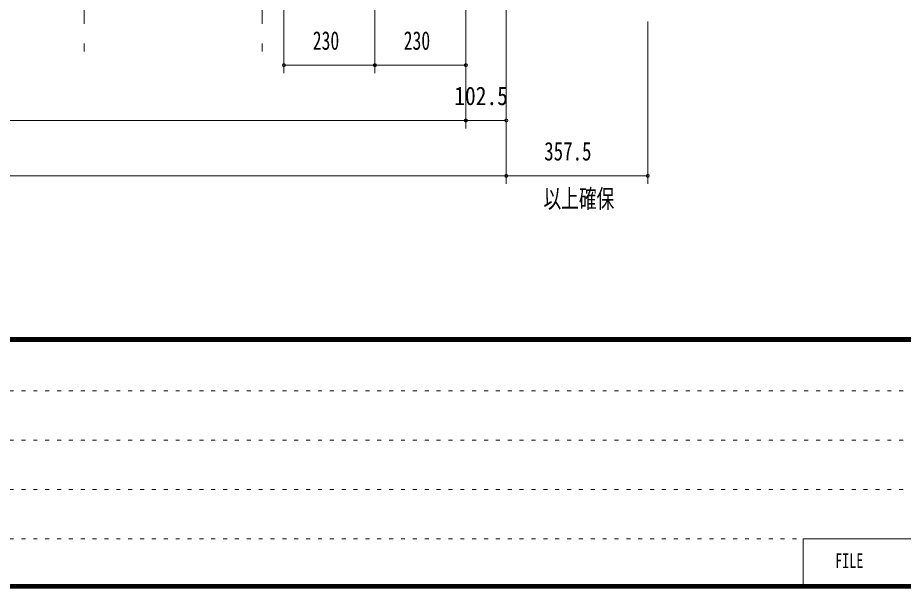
# Model space of a CAD drawing. Units: millimetres, scale not verified. Extents: x -5740 to 5740, y -4020 to 4020.
# Drawn here: x -1430 to 810, y -4020 to -2577 of the extents above; entities that cross this region are included whole.
import ezdxf
from ezdxf.enums import TextEntityAlignment as Align

# ---------------------------------------------------------------- set-up
doc = ezdxf.new("R2010")
doc.units = ezdxf.units.MM
doc.header["$LTSCALE"] = 10
doc.linetypes.add('USER1', pattern=[3, 1, -2])
doc.linetypes.add('USER6', pattern=[25, 6, -5, 2, -5, 2, -5])
for name, color, linetype, lineweight in [('0-1_0-00', 4, 'Continuous', 18), ('0-2_2ラック-03BODL', 7, 'Continuous', 18), ('0-B_2ラック-F寸法', 3, 'Continuous', 18)]:
    doc.layers.add(name, color=color, linetype=linetype, lineweight=lineweight)
doc.styles.add('ＭＳ ゴシック', font='')
doc.styles.get('ＭＳ ゴシック').set_extended_font_data('MS Gothic')

msp = doc.modelspace()

# ---------------------------------------------------------------- linework, layer by layer
at = {"layer": '0-1_0-00', "color": 5}
for p, q in [((-5730.29, -3385.87), (5729.71, -3385.87)), ((5729.71, -3386.87), (-5730.29, -3386.87)), ((-5730.29, -3387.87), (5729.71, -3387.87)), ((5729.71, -3388.87), (-5730.29, -3388.87)), ((-5730.29, -3389.87), (5729.71, -3389.87)), ((5729.71, -3390.87), (-5730.29, -3390.87)), ((-5730.29, -3391.87), (5729.71, -3391.87)), ((5729.71, -3392.87), (-5730.29, -3392.87)), ((-5730.29, -3393.87), (5729.71, -3393.87)), ((5729.71, -3394.87), (-5730.29, -3394.87)), ((-5730.29, -3395.87), (5729.71, -3395.87))]:
    msp.add_line(p, q, dxfattribs=at)
at = {"layer": '0-1_0-00', "color": 6, "linetype": 'USER1'}
for p, q in [((1559.71, -3520.67), (-5740.29, -3520.67)), ((-5740.29, -3645.47), (1559.71, -3645.47)), ((1559.71, -3770.27), (-5740.29, -3770.27)), ((-5740.29, -3895.07), (556.51, -3895.07))]:
    msp.add_line(p, q, dxfattribs=at)
at = {"layer": '0-1_0-00', "color": 5}
for points in [[(5739.71, 4020.13), (-5740.29, 4020.13), (-5740.29, -4019.87), (5739.71, -4019.87)], [(5738.71, 4019.13), (5738.71, -4018.87), (-5739.29, -4018.87), (-5739.29, 4019.13)], [(5737.71, 4018.13), (5737.71, -4017.87), (-5738.29, -4017.87), (-5738.29, 4018.13)], [(5736.71, 4017.13), (5736.71, -4016.87), (-5737.29, -4016.87), (-5737.29, 4017.13)], [(5735.71, 4016.13), (5735.71, -4015.87), (-5736.29, -4015.87), (-5736.29, 4016.13)], [(5734.71, 4015.13), (5734.71, -4014.87), (-5735.29, -4014.87), (-5735.29, 4015.13)], [(5733.71, 4014.13), (5733.71, -4013.87), (-5734.29, -4013.87), (-5734.29, 4014.13)], [(5732.71, 4013.13), (5732.71, -4012.87), (-5733.29, -4012.87), (-5733.29, 4013.13)], [(5731.71, 4012.13), (5731.71, -4011.87), (-5732.29, -4011.87), (-5732.29, 4012.13)], [(5730.71, 4011.13), (5730.71, -4010.87), (-5731.29, -4010.87), (-5731.29, 4011.13)], [(5729.71, 4010.13), (5729.71, -4009.87), (-5730.29, -4009.87), (-5730.29, 4010.13)]]:
    msp.add_lwpolyline(points, close=True, dxfattribs=at)
msp.add_lwpolyline([(1559.71, -3895.07), (556.51, -3895.07), (556.51, -4019.87)], dxfattribs=at)
at = {"layer": '0-2_2ラック-03BODL', "color": 2, "linetype": 'USER6'}
for p, q in [((-1261.49, -31.79), (-1261.49, -2696.6)), ((-811.49, -31.79), (-811.49, -2696.6))]:
    msp.add_line(p, q, dxfattribs=at)
at = {"layer": '0-B_2ラック-F寸法'}
for p, q in [((-193.99, -2996.6), (-193.99, -1042.76)), ((-756.49, -2716.6), (-756.49, -1061.79)), ((-526.49, -2716.6), (-526.49, -1061.79)), ((-296.49, -2856.6), (-296.49, -1061.79)), ((163.51, -2996.6), (163.51, -2586.6)), ((-526.49, -2696.6), (-756.49, -2696.6)), ((-296.49, -2696.6), (-526.49, -2696.6)), ((-4326.49, -2836.6), (-296.49, -2836.6)), ((-193.99, -2836.6), (-296.49, -2836.6)), ((-4466.49, -2976.6), (-156.49, -2976.6)), ((163.51, -2976.6), (-193.99, -2976.6))]:
    msp.add_line(p, q, dxfattribs=at)
for centre, start, end in [((-756.49, -2696.6), 0, 180), ((-756.49, -2696.6), 180, 0), ((-526.49, -2696.6), 0, 180), ((-526.49, -2696.6), 180, 0), ((-296.49, -2696.6), 0, 180), ((-296.49, -2696.6), 180, 0), ((-296.49, -2836.6), 0, 180), ((-296.49, -2836.6), 180, 0), ((-193.99, -2836.6), 0, 180), ((-193.99, -2836.6), 180, 0), ((-193.99, -2976.6), 0, 180), ((-193.99, -2976.6), 180, 0), ((163.51, -2976.6), 0, 180), ((163.51, -2976.6), 180, 0)]:
    msp.add_arc(centre, 4, start, end, dxfattribs=at)

# ---------------------------------------------------------------- texts
at = {"layer": '0-1_0-00', "color": 7, "style": 'ＭＳ ゴシック', "width": 0.7}
msp.add_text('FILE', height=37.51, dxfattribs=at).set_placement((637.57, -3979.94), align=Align.BOTTOM_LEFT)
at = {"layer": '0-B_2ラック-F寸法', "color": 7, "style": 'ＭＳ ゴシック'}
for s, width, p in [('230', 0.7, (-683.62, -2671.8)), ('230', 0.7, (-453.62, -2671.8)), ('102.5', 0.85, (-325.61, -2811.8)), ('357.5', 0.75, (-98.19, -2951.8)), ('以上確保', 0.7, (-99.97, -3071.8))]:
    msp.add_text(s, height=46.89, dxfattribs=dict(at, width=width)).set_placement(p, align=Align.BOTTOM_LEFT)

doc.saveas('drawing.dxf')
